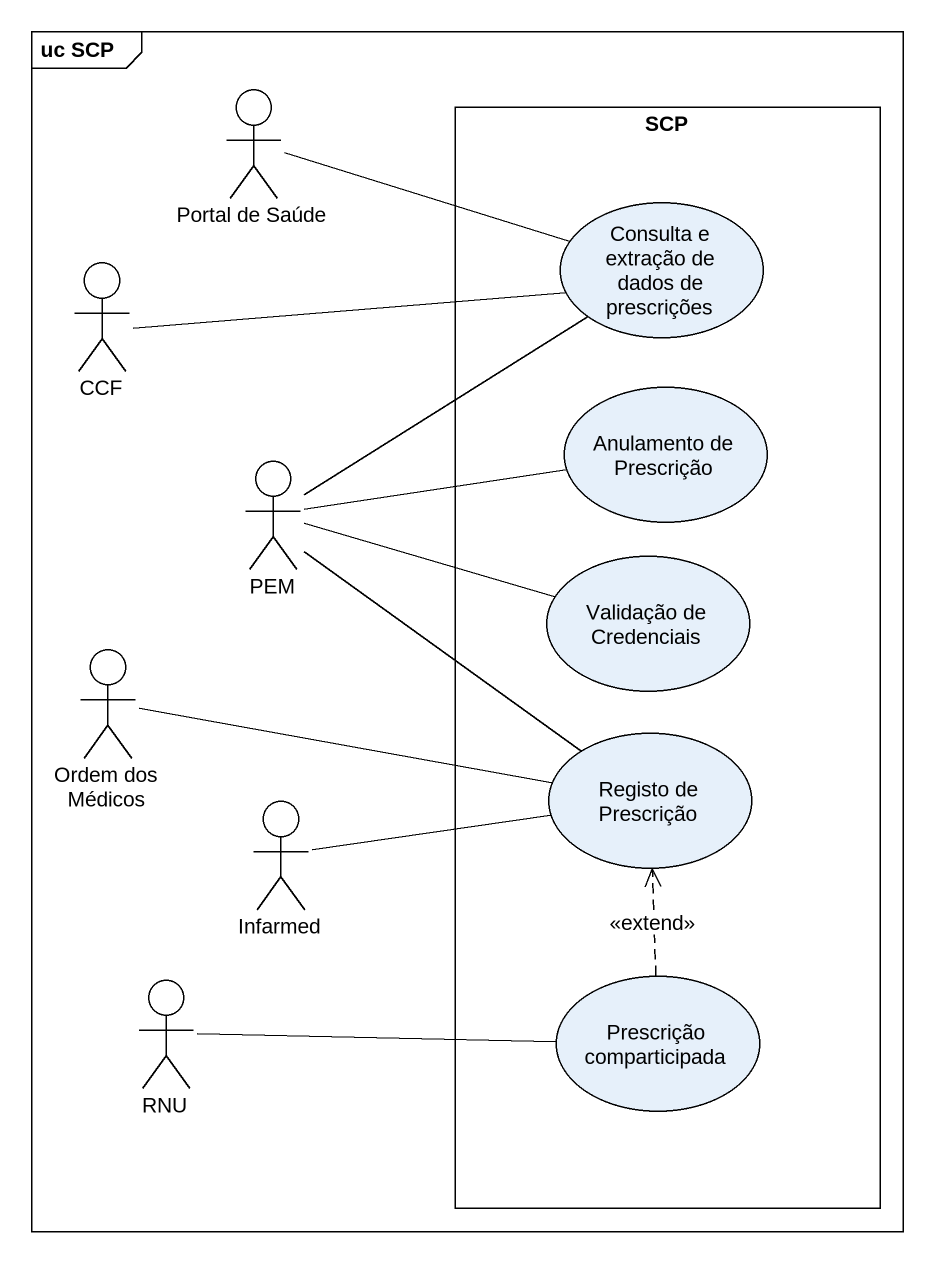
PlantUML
@startuml
mainframe uc SCP
actor "Portal de Saúde" as Portal_de_Saúde
rectangle SCP {
  usecase "Consulta e extração de dados de prescrições" as Consulta_e_extração_de
  usecase "Anulamento de Prescrição" as Anulamento_de_Prescrição
  usecase "Validação de Credenciais" as Validação_de_Credenciais
  usecase "Registo de Prescrição" as Registo_de_Prescrição
  usecase "Prescrição comparticipada" as Prescrição_comparticipada
}
actor CCF
actor PEM
actor "Ordem dos Médicos" as Ordem_dos_Médicos
actor Infarmed
actor RNU
Portal_de_Saúde -right- Consulta_e_extração_de
CCF -right- Consulta_e_extração_de
PEM -up- Consulta_e_extração_de
PEM -right- Anulamento_de_Prescrição
PEM -right- Validação_de_Credenciais
PEM -- Registo_de_Prescrição
Ordem_dos_Médicos -right- Registo_de_Prescrição
Registo_de_Prescrição -left- Infarmed
RNU -right- Prescrição_comparticipada
Prescrição_comparticipada .up.> Registo_de_Prescrição : <<extend>>
@enduml
